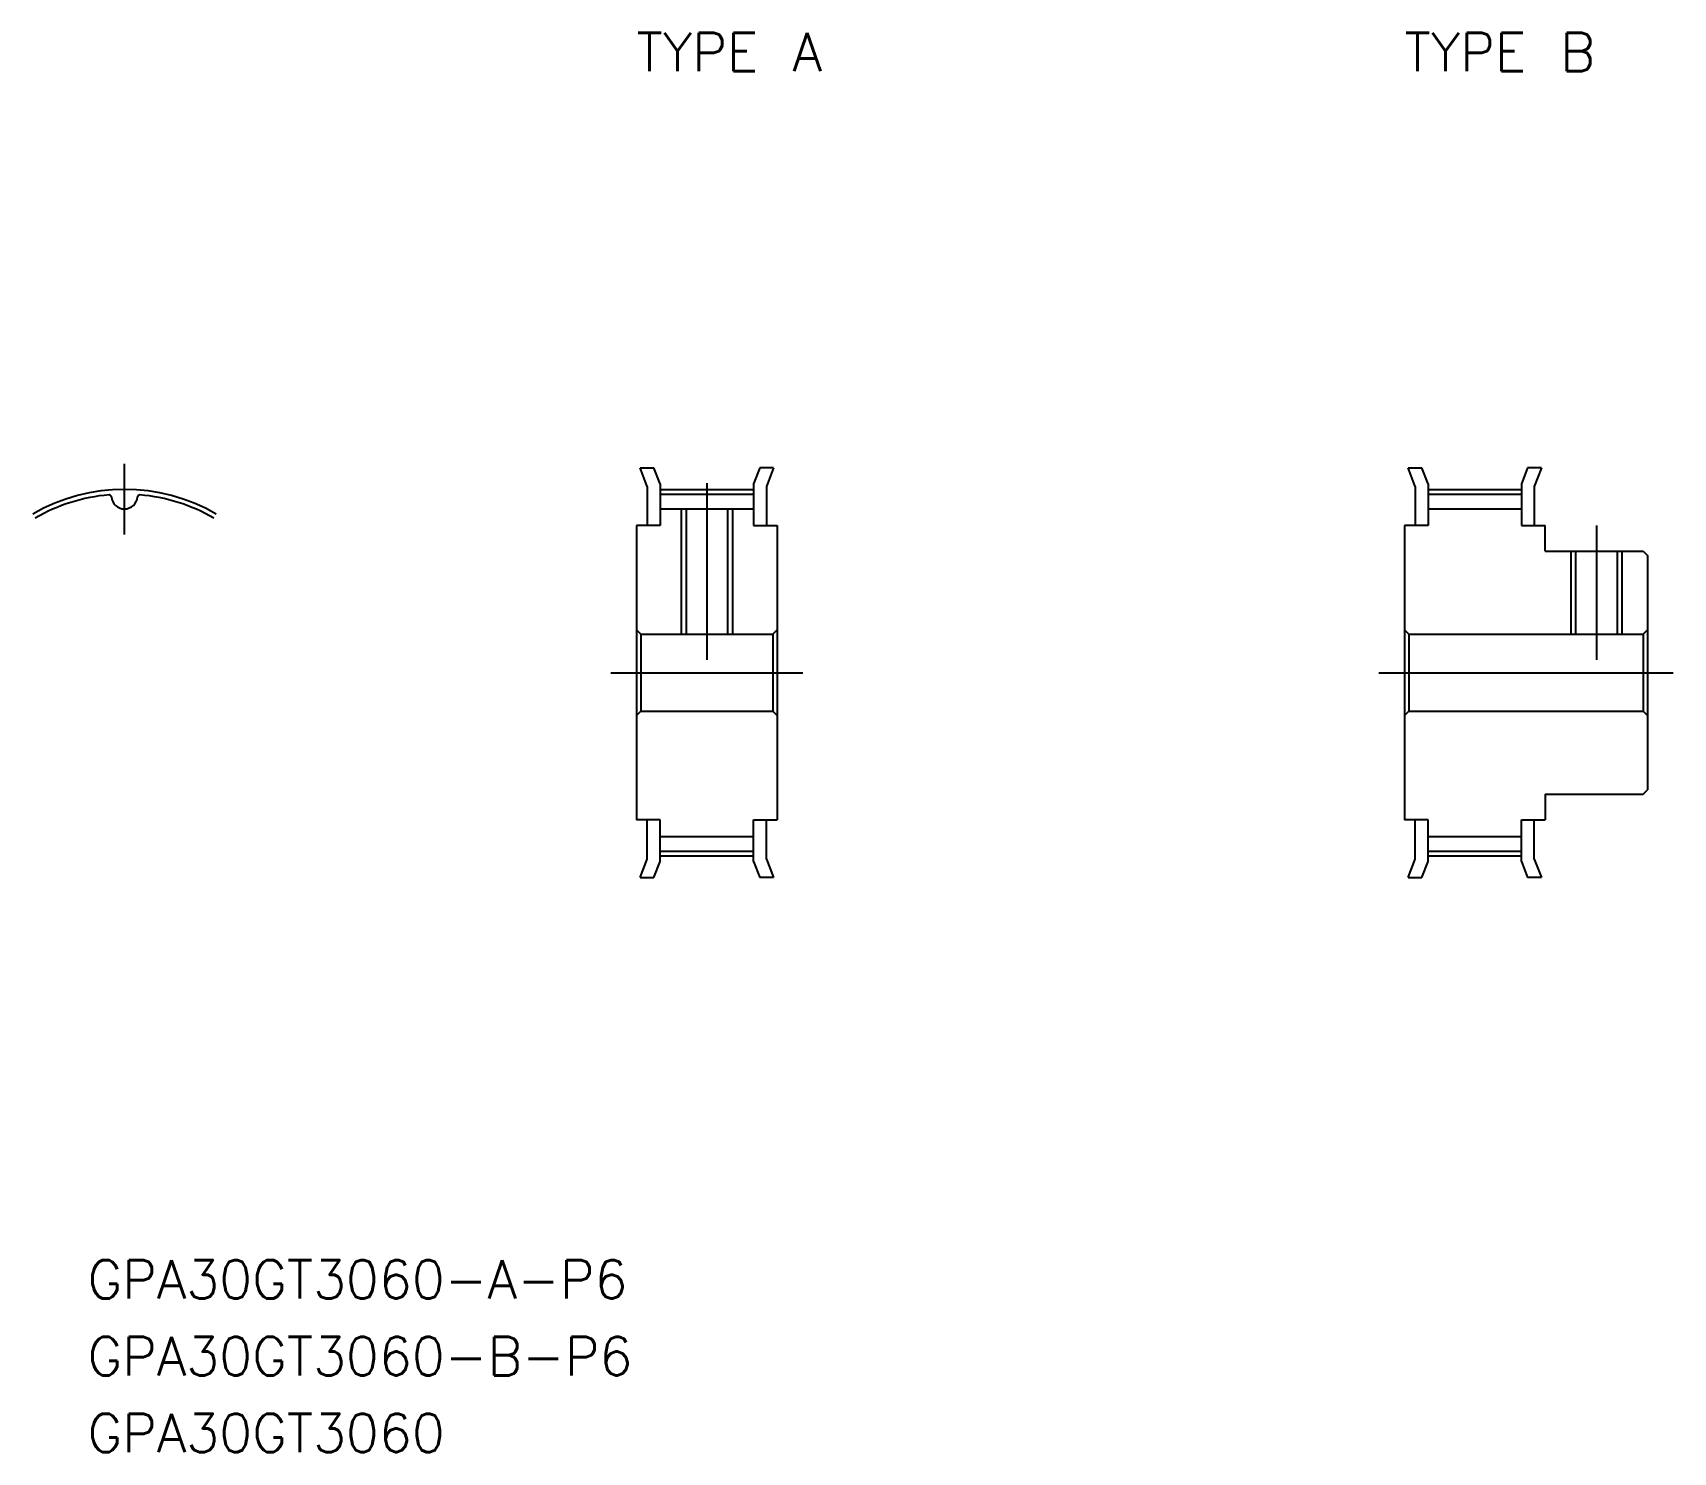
# Model space of a CAD drawing. Extents: x -7 to 121, y -61 to 50.
import ezdxf

# ---------------------------------------------------------------- set-up
doc = ezdxf.new("R2010")
doc.units = 0
doc.linetypes.add('CENTER', pattern=[50.8, 31.75, -6.35, 6.35, -6.35])
doc.layers.get('0').update_dxf_attribs({"linetype": 'CONTINUOUS'})
doc.layers.add('CENTER', color=1, linetype='CONTINUOUS')
doc.styles.get("Standard").update_dxf_attribs({"font": 'txt.shx', "height": 3, "bigfont": 'bigfont.shx'})

msp = doc.modelspace()

# ---------------------------------------------------------------- linework, layer by layer
at = {"color": 7, "linetype": 'CONTINUOUS'}
for p, q in [((40.3, 16), (41.37, 16)), ((40.85, 14.56), (40.3, 16)), ((41.85, 14.75), (41.37, 16)), ((49.63, 16), (49.15, 14.75)), ((50.7, 16), (49.63, 16)), ((50.7, 16), (50.15, 14.56)), ((100.85, 14.56), (100.3, 16)), ((100.3, 16), (101.37, 16)), ((101.85, 14.75), (101.37, 16)), ((109.63, 16), (109.15, 14.75)), ((110.7, 16), (109.63, 16)), ((110.7, 16), (110.15, 14.56)), ((40.85, 14.56), (40.85, 11.5)), ((41.85, 14.75), (41.85, 11.5)), ((49.15, 14.75), (49.15, 11.5)), ((50.15, 14.56), (50.15, 11.5)), ((100.85, 14.56), (100.85, 11.5)), ((101.85, 14.75), (101.85, 11.5)), ((109.15, 14.75), (109.15, 11.5)), ((110.15, 14.56), (110.15, 11.5)), ((41.85, 13.95), (49.15, 13.95)), ((101.85, 13.95), (109.15, 13.95)), ((41.85, 12.8), (49.15, 12.8)), ((43.88, 12.8), (43.88, 3)), ((47.12, 12.8), (47.12, 3)), ((101.85, 12.8), (109.15, 12.8)), ((40, 11.5), (40, -11.5)), ((41.85, 11.5), (40, 11.5)), ((49.15, 11.5), (51, 11.5)), ((51, 11.5), (51, -11.5)), ((100, 11.5), (100, -11.5)), ((101.85, 11.5), (100, 11.5)), ((109.15, 11.5), (111, 11.5)), ((111, 9.5), (111, 11.5)), ((111, 9.5), (118.66, 9.5)), ((113.38, 9.5), (113.38, 3)), ((116.62, 9.5), (116.62, 3)), ((118.66, 9.5), (119, 9.16)), ((119, 9.16), (119, -9.16)), ((40, 3.34), (40.34, 3)), ((40.34, 3), (50.66, 3)), ((40.34, 3), (40.34, -3)), ((51, 3.34), (50.66, 3)), ((50.66, 3), (50.66, -3)), ((100, 3.34), (100.34, 3)), ((100.34, 3), (118.66, 3)), ((100.34, 3), (100.34, -3)), ((119, 3.34), (118.66, 3)), ((118.66, 3), (118.66, -3)), ((40, -3.34), (40.34, -3)), ((40.34, -3), (50.66, -3)), ((51, -3.34), (50.66, -3)), ((100, -3.34), (100.34, -3)), ((100.34, -3), (118.66, -3)), ((119, -3.34), (118.66, -3)), ((111, -9.5), (118.66, -9.5)), ((111, -9.5), (111, -11.5)), ((118.66, -9.5), (119, -9.16)), ((41.85, -11.5), (40, -11.5)), ((40.85, -14.57), (40.85, -11.5)), ((41.85, -14.75), (41.85, -11.5)), ((49.15, -14.75), (49.15, -11.5)), ((49.15, -11.5), (51, -11.5)), ((50.15, -14.57), (50.15, -11.5)), ((101.85, -11.5), (100, -11.5)), ((100.85, -14.57), (100.85, -11.5)), ((101.85, -14.75), (101.85, -11.5)), ((109.15, -11.5), (111, -11.5)), ((109.15, -14.75), (109.15, -11.5)), ((110.15, -14.57), (110.15, -11.5)), ((41.85, -12.8), (49.15, -12.8)), ((101.85, -12.8), (109.15, -12.8)), ((41.85, -13.95), (49.15, -13.95)), ((101.85, -13.95), (109.15, -13.95)), ((40.3, -16), (40.85, -14.57)), ((41.37, -16), (41.85, -14.75)), ((49.15, -14.75), (49.63, -16)), ((50.15, -14.57), (50.7, -16)), ((100.3, -16), (100.85, -14.57)), ((101.37, -16), (101.85, -14.75)), ((109.15, -14.75), (109.63, -16)), ((110.15, -14.57), (110.7, -16)), ((40.3, -16), (41.37, -16)), ((50.7, -16), (49.63, -16)), ((100.3, -16), (101.37, -16)), ((110.7, -16), (109.63, -16))]:
    msp.add_line(p, q, dxfattribs=at)
at = {"color": 3, "linetype": 'CONTINUOUS'}
for p, q in [((43.5, 12.8), (43.5, 3)), ((47.5, 12.8), (47.5, 3)), ((113, 9.5), (113, 3)), ((117, 9.5), (117, 3))]:
    msp.add_line(p, q, dxfattribs=at)
at = {"color": 7, "linetype": 'CONTINUOUS'}
for centre, radius, start, end in [((0, 0), 13.95, 94.9648, 120), ((-1.19, 13.72), 0.171, 5.2092, 94.9648), ((0, 13.83), 1.03, 185.2092, 354.7908), ((1.19, 13.72), 0.171, 85.0352, 174.7908), ((0, 0), 13.95, 60, 85.0352)]:
    msp.add_arc(centre, radius, start, end, dxfattribs=at)
at = {"layer": 'CENTER', "color": 1, "linetype": 'CENTER'}
for p, q in [((0, 10.8), (0, 16.32)), ((41.85, 14.32), (49.15, 14.32)), ((45.5, 14.8), (45.5, 1)), ((101.85, 14.32), (109.15, 14.32)), ((115, 11.5), (115, 1)), ((38, 0), (53, 0)), ((98, 0), (121, 0)), ((41.85, -14.32), (49.15, -14.32)), ((101.85, -14.32), (109.15, -14.32))]:
    msp.add_line(p, q, dxfattribs=at)
msp.add_arc((0, 0), 14.32, 60, 120, dxfattribs=at)

# ---------------------------------------------------------------- texts
at = {"color": 7, "linetype": 'CONTINUOUS'}
for s, p in [('TYPE A', (40, 47)), ('TYPE B', (100, 47)), ('GPA30GT3060-A-P6', (-2.88, -48.9)), ('GPA30GT3060-B-P6', (-2.88, -54.9)), ('GPA30GT3060', (-2.88, -60.9))]:
    msp.add_text(s, height=3, dxfattribs=at).set_placement(p)

doc.saveas('drawing.dxf')
